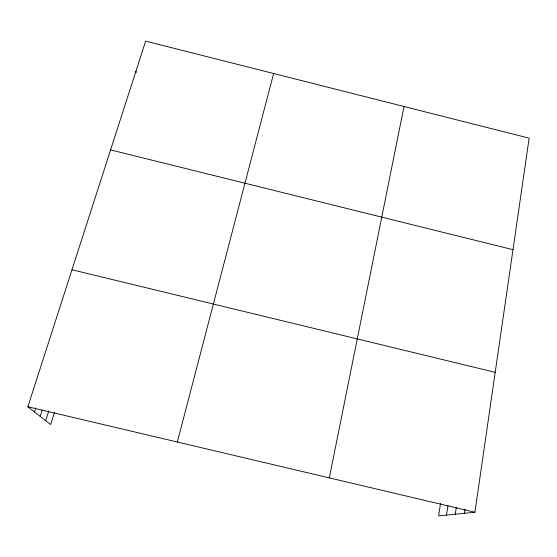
<?xml version="1.0" encoding="UTF-8"?>
<svg xmlns="http://www.w3.org/2000/svg" width="557" height="557" viewBox="0 0 557 557"><rect width="100%" height="100%" fill="white"/><g stroke="black" fill="none" stroke-linecap="round" stroke-linejoin="round"><path stroke-width="0.84" d="M440.531 503.465L438.568 515.879L474.919 512.245L529.15 138.178L145.635 41.121L27.85 406.749L50.694 424.566L54.495 412.368M464.378 513.296L464.998 509.105M455.264 514.208L456.294 507.441M446.512 515.086L447.967 505.686M329.312 477.885L404.013 106.505M177.321 442.021L273.626 73.51M45.716 420.681L48.738 411.045M40.215 416.392L42.228 410.029M34.492 411.929L35.801 407.815M27.85 406.749L474.919 512.245M71.978 269.769L495.201 372.341M110.592 149.903L512.983 249.682M135.957 71.164L136.18 72.842"/></g></svg>
